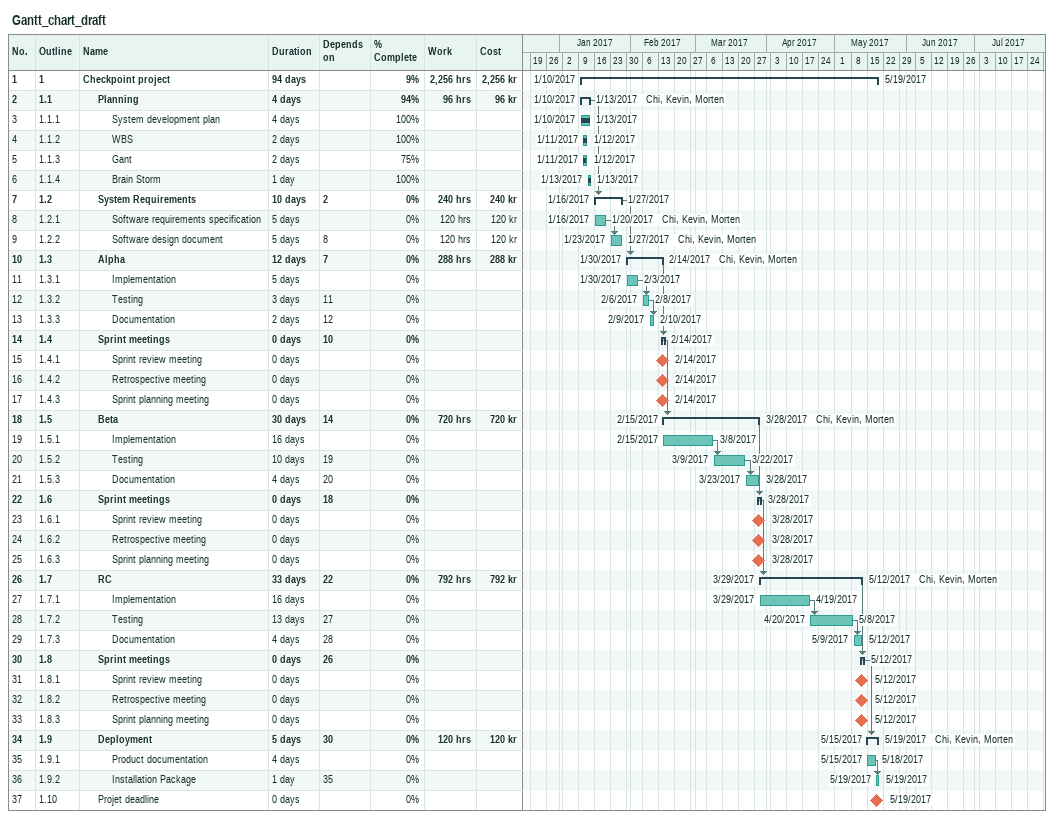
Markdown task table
Gantt_chart_draft

| ID | WBS | Task | Duration | Start | Finish | Predecessors | Resources | % complete | Work (h) | Cost (kr) |
|---|---|---|---|---|---|---|---|---|---|---|
| 1 | 1 | **Checkpoint project** | 94d | 2017-01-10 | 2017-05-19 |  |  | 9 | 2256 | 2256 |
| 2 | 1.1 | **Planning** | 4d | 2017-01-10 | 2017-01-13 |  | Chi, Kevin, Morten | 94 | 96 | 96 |
| 3 | 1.1.1 | System development plan | 4d | 2017-01-10 | 2017-01-13 |  |  | 100 |  |  |
| 4 | 1.1.2 | WBS | 2d | 2017-01-11 | 2017-01-12 |  |  | 100 |  |  |
| 5 | 1.1.3 | Gant | 2d | 2017-01-11 | 2017-01-12 |  |  | 75 |  |  |
| 6 | 1.1.4 | Brain Storm | 1d | 2017-01-13 | 2017-01-13 |  |  | 100 |  |  |
| 7 | 1.2 | **System Requirements** | 10d | 2017-01-16 | 2017-01-27 | 2 |  | 0 | 240 | 240 |
| 8 | 1.2.1 | Software requirements specification | 5d | 2017-01-16 | 2017-01-20 |  | Chi, Kevin, Morten | 0 | 120 | 120 |
| 9 | 1.2.2 | Software design document | 5d | 2017-01-23 | 2017-01-27 | 8 | Chi, Kevin, Morten | 0 | 120 | 120 |
| 10 | 1.3 | **Alpha** | 12d | 2017-01-30 | 2017-02-14 | 7 | Chi, Kevin, Morten | 0 | 288 | 288 |
| 11 | 1.3.1 | Implementation | 5d | 2017-01-30 | 2017-02-03 |  |  | 0 |  |  |
| 12 | 1.3.2 | Testing | 3d | 2017-02-06 | 2017-02-08 | 11 |  | 0 |  |  |
| 13 | 1.3.3 | Documentation | 2d | 2017-02-09 | 2017-02-10 | 12 |  | 0 |  |  |
| 14 | 1.4 | **Sprint meetings** | 0d | 2017-02-14 | 2017-02-14 | 10 |  | 0 |  |  |
| 15 | 1.4.1 | Sprint review meeting | 0d | 2017-02-14 | 2017-02-14 |  |  | 0 |  |  |
| 16 | 1.4.2 | Retrospective meeting | 0d | 2017-02-14 | 2017-02-14 |  |  | 0 |  |  |
| 17 | 1.4.3 | Sprint planning meeting | 0d | 2017-02-14 | 2017-02-14 |  |  | 0 |  |  |
| 18 | 1.5 | **Beta** | 30d | 2017-02-15 | 2017-03-28 | 14 | Chi, Kevin, Morten | 0 | 720 | 720 |
| 19 | 1.5.1 | Implementation | 16d | 2017-02-15 | 2017-03-08 |  |  | 0 |  |  |
| 20 | 1.5.2 | Testing | 10d | 2017-03-09 | 2017-03-22 | 19 |  | 0 |  |  |
| 21 | 1.5.3 | Documentation | 4d | 2017-03-23 | 2017-03-28 | 20 |  | 0 |  |  |
| 22 | 1.6 | **Sprint meetings** | 0d | 2017-03-28 | 2017-03-28 | 18 |  | 0 |  |  |
| 23 | 1.6.1 | Sprint review meeting | 0d | 2017-03-28 | 2017-03-28 |  |  | 0 |  |  |
| 24 | 1.6.2 | Retrospective meeting | 0d | 2017-03-28 | 2017-03-28 |  |  | 0 |  |  |
| 25 | 1.6.3 | Sprint planning meeting | 0d | 2017-03-28 | 2017-03-28 |  |  | 0 |  |  |
| 26 | 1.7 | **RC** | 33d | 2017-03-29 | 2017-05-12 | 22 | Chi, Kevin, Morten | 0 | 792 | 792 |
| 27 | 1.7.1 | Implementation | 16d | 2017-03-29 | 2017-04-19 |  |  | 0 |  |  |
| 28 | 1.7.2 | Testing | 13d | 2017-04-20 | 2017-05-08 | 27 |  | 0 |  |  |
| 29 | 1.7.3 | Documentation | 4d | 2017-05-09 | 2017-05-12 | 28 |  | 0 |  |  |
| 30 | 1.8 | **Sprint meetings** | 0d | 2017-05-12 | 2017-05-12 | 26 |  | 0 |  |  |
| 31 | 1.8.1 | Sprint review meeting | 0d | 2017-05-12 | 2017-05-12 |  |  | 0 |  |  |
| 32 | 1.8.2 | Retrospective meeting | 0d | 2017-05-12 | 2017-05-12 |  |  | 0 |  |  |
| 33 | 1.8.3 | Sprint planning meeting | 0d | 2017-05-12 | 2017-05-12 |  |  | 0 |  |  |
| 34 | 1.9 | **Deployment** | 5d | 2017-05-15 | 2017-05-19 | 30 | Chi, Kevin, Morten | 0 | 120 | 120 |
| 35 | 1.9.1 | Product documentation | 4d | 2017-05-15 | 2017-05-18 |  |  | 0 |  |  |
| 36 | 1.9.2 | Installation Package | 1d | 2017-05-19 | 2017-05-19 | 35 |  | 0 |  |  |
| 37 | 1.10 | Projet deadline | 0d | 2017-05-19 | 2017-05-19 |  |  | 0 |  |  |
